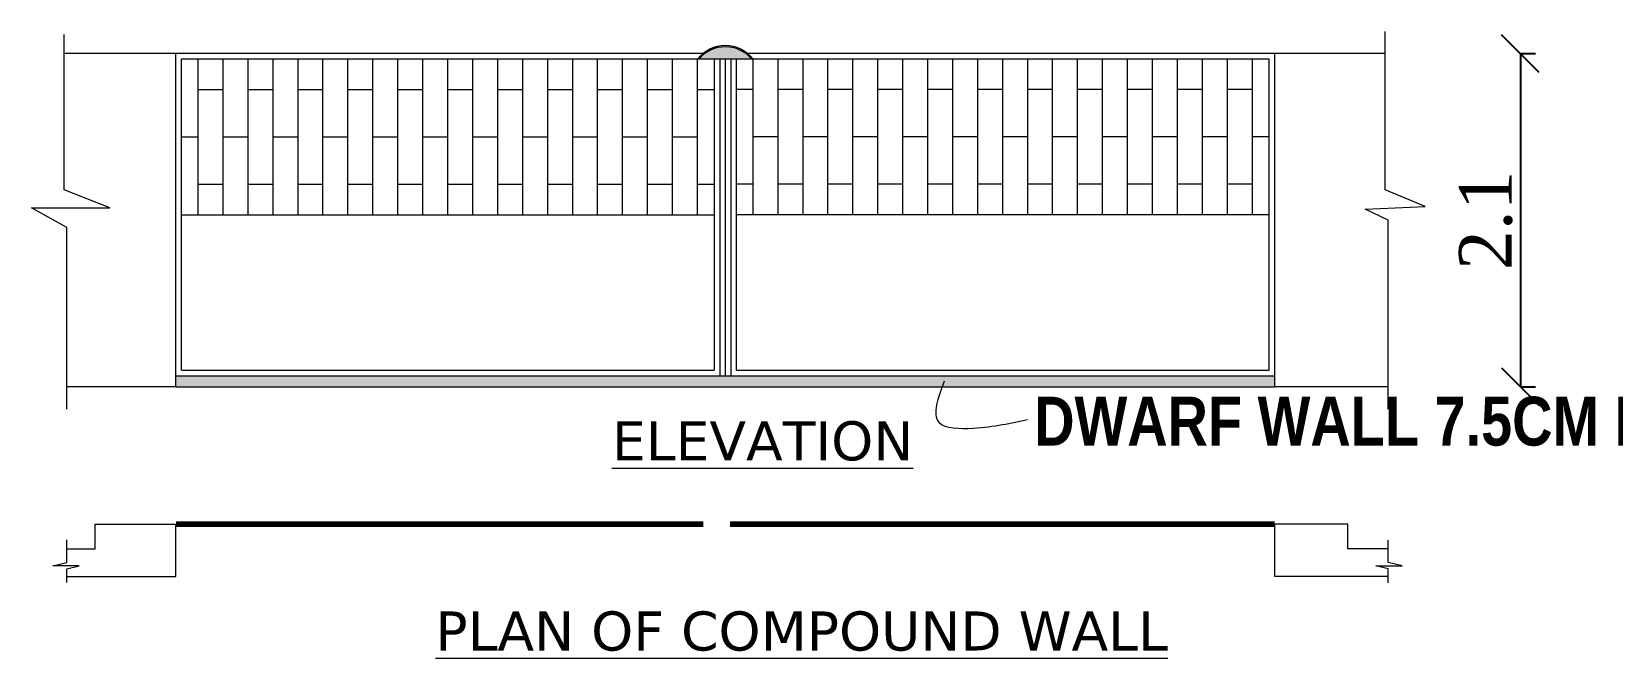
# Model space of a CAD drawing. Header units: metres. Extents: x 5889 to 11933, y -515 to -404.
# Drawn here: x 5929.91 to 5940.41, y -435.61 to -431.45 of the extents above; entities that cross this region are included whole.
import ezdxf

# ---------------------------------------------------------------- set-up
doc = ezdxf.new("R2010")
doc.units = ezdxf.units.M
doc.header["$MEASUREMENT"] = 0
doc.header["$PDMODE"] = 34
doc.linetypes.add('DOT2', pattern=[0.125, 0, -0.125])
doc.layers.get('0').update_dxf_attribs({"lineweight": 18})
doc.layers.get('Defpoints').update_dxf_attribs({"lineweight": 18})
doc.styles.add('R1', font='swisscb.ttf')
doc.styles.add('ROMANS', font='verdana.ttf', dxfattribs={"width": 0.8})
doc.styles.add('style1', font='times.ttf')
doc.dimstyles.new('main dim', dxfattribs={"dimtxt": 0.15, "dimasz": 0.12, "dimexe": 0.1, "dimexo": 0.1, "dimgap": 0.05, "dimtad": 1, "dimzin": 3, "dimdsep": 46, "dimtxsty": 'style1', "dimblk": 'OBLIQUE', "dimcen": 0.125, "dimclrd": 8, "dimclre": 8, "dimclrt": 7, "dimadec": 0, "dimazin": 0, "dimtfac": 0.8, "dimtix": 1, "dimtofl": 0, "dimtmove": 2, "dimatfit": 0, "dimfxl": 0, "dimtolj": 1, "dimtzin": 0, "dimarcsym": 0})

# ---------------------------------------------------------------- blocks, each defined once
blk = doc.blocks.new('_Oblique')
at = {"color": 0, "linetype": 'ByBlock', "lineweight": -2}
blk.add_line((-0.5, -0.5), (0.5, 0.5), dxfattribs=at)
blk = doc.blocks.new('*D189')
at = {"color": 8, "linetype": 'DOT2', "lineweight": -2}
for p, q in [((5939.798, -431.594), (5939.898, -431.594)), ((5939.798, -433.805), (5939.898, -433.805))]:
    blk.add_line(p, q, dxfattribs=at)
at = {"color": 8, "lineweight": -2}
blk.add_line((5939.798, -431.594), (5939.798, -433.805), dxfattribs=at)
at = {"layer": 'Defpoints', "color": 0, "lineweight": -2}
for p in [(5939.798, -431.594), (5939.798, -433.805), (5939.798, -433.805)]:
    blk.add_point(p, dxfattribs=at)
at = {"color": 8, "lineweight": -2, "xscale": 0.25, "yscale": 0.25, "zscale": 0.25}
for p, rotation in [((5939.798, -431.594), 90), ((5939.798, -433.805), 270)]:
    blk.add_blockref('_Oblique', p, dxfattribs=dict(at, rotation=rotation))
at = {"color": 7, "lineweight": -2, "insert": (5939.569, -432.7), "char_height": 0.35, "attachment_point": 5, "rotation": 90, "style": 'style1'}
blk.add_mtext('\\A1;2.1', dxfattribs=at)

msp = doc.modelspace()

# ---------------------------------------------------------------- hatches: boundary and pattern name
h = msp.add_hatch(color=256)
h.paths.add_polyline_path([(5934.694, -431.631, 0.46261), (5934.34, -431.631)], flags=16)
h.paths.add_polyline_path([(5934.694, -431.631), (5934.701, -431.631, 0.493988), (5934.332, -431.631), (5934.34, -431.631, -0.46261)])
msp.add_hatch(color=256).paths.add_polyline_path([(5930.868, -433.732), (5930.868, -433.805), (5938.166, -433.805), (5938.166, -433.732)])

# ---------------------------------------------------------------- linework, layer by layer
for p, q in [((5930.868, -431.594), (5930.125, -431.594)), ((5934.368, -431.594), (5930.868, -431.594)), ((5930.868, -433.805), (5930.868, -431.594)), ((5934.701, -431.631), (5930.904, -431.631)), ((5930.904, -433.695), (5930.904, -431.631)), ((5931.015, -432.663), (5931.015, -431.631)), ((5931.181, -432.663), (5931.181, -431.631)), ((5931.347, -432.663), (5931.347, -431.631)), ((5931.513, -432.663), (5931.513, -431.631)), ((5931.679, -432.663), (5931.679, -431.631)), ((5931.844, -432.663), (5931.844, -431.631)), ((5932.01, -432.663), (5932.01, -431.631)), ((5932.176, -432.663), (5932.176, -431.631)), ((5932.342, -432.663), (5932.342, -431.631)), ((5932.508, -432.663), (5932.508, -431.631)), ((5932.674, -432.663), (5932.674, -431.631)), ((5932.84, -432.663), (5932.84, -431.631)), ((5933.005, -432.663), (5933.005, -431.631)), ((5933.171, -432.663), (5933.171, -431.631)), ((5933.337, -432.663), (5933.337, -431.631)), ((5933.503, -432.663), (5933.503, -431.631)), ((5933.669, -432.663), (5933.669, -431.631)), ((5933.835, -432.663), (5933.835, -431.631)), ((5934.001, -432.663), (5934.001, -431.631)), ((5934.167, -432.663), (5934.167, -431.631)), ((5934.332, -432.663), (5934.332, -431.631)), ((5934.443, -431.631), (5934.443, -433.695)), ((5934.48, -431.631), (5934.48, -433.732)), ((5934.517, -431.631), (5934.517, -433.732)), ((5934.554, -431.631), (5934.554, -433.732)), ((5934.59, -431.631), (5934.59, -433.695)), ((5938.166, -431.594), (5934.666, -431.594)), ((5938.129, -431.631), (5934.701, -431.631)), ((5934.701, -432.663), (5934.701, -431.631)), ((5934.867, -432.663), (5934.867, -431.631)), ((5935.033, -432.663), (5935.033, -431.631)), ((5935.199, -432.663), (5935.199, -431.631)), ((5935.365, -432.663), (5935.365, -431.631)), ((5935.53, -432.663), (5935.53, -431.631)), ((5935.696, -432.663), (5935.696, -431.631)), ((5935.862, -432.663), (5935.862, -431.631)), ((5936.028, -432.663), (5936.028, -431.631)), ((5936.194, -432.663), (5936.194, -431.631)), ((5936.36, -432.663), (5936.36, -431.631)), ((5936.526, -432.663), (5936.526, -431.631)), ((5936.691, -432.663), (5936.691, -431.631)), ((5936.857, -432.663), (5936.857, -431.631)), ((5937.023, -432.663), (5937.023, -431.631)), ((5937.189, -432.663), (5937.189, -431.631)), ((5937.355, -432.663), (5937.355, -431.631)), ((5937.521, -432.663), (5937.521, -431.631)), ((5937.687, -432.663), (5937.687, -431.631)), ((5937.853, -432.663), (5937.853, -431.631)), ((5938.018, -432.663), (5938.018, -431.631)), ((5938.129, -433.695), (5938.129, -431.631)), ((5938.9, -431.594), (5938.166, -431.594)), ((5938.166, -433.805), (5938.166, -431.594)), ((5931.015, -431.833), (5931.181, -431.833)), ((5931.347, -431.833), (5931.513, -431.833)), ((5931.679, -431.833), (5931.844, -431.833)), ((5932.01, -431.833), (5932.176, -431.833)), ((5932.342, -431.833), (5932.508, -431.833)), ((5932.674, -431.833), (5932.84, -431.833)), ((5933.005, -431.833), (5933.171, -431.833)), ((5933.337, -431.833), (5933.503, -431.833)), ((5933.669, -431.833), (5933.835, -431.833)), ((5934.001, -431.833), (5934.167, -431.833)), ((5934.332, -431.833), (5934.443, -431.833)), ((5934.701, -431.833), (5934.59, -431.833)), ((5935.033, -431.833), (5934.867, -431.833)), ((5935.365, -431.833), (5935.199, -431.833)), ((5935.696, -431.833), (5935.53, -431.833)), ((5936.028, -431.833), (5935.862, -431.833)), ((5936.36, -431.833), (5936.194, -431.833)), ((5936.691, -431.833), (5936.526, -431.833)), ((5937.023, -431.833), (5936.857, -431.833)), ((5937.355, -431.833), (5937.189, -431.833)), ((5937.687, -431.833), (5937.521, -431.833)), ((5938.018, -431.833), (5937.853, -431.833)), ((5930.904, -432.147), (5931.015, -432.147)), ((5931.181, -432.147), (5931.347, -432.147)), ((5931.513, -432.147), (5931.679, -432.147)), ((5931.844, -432.147), (5932.01, -432.147)), ((5932.176, -432.147), (5932.342, -432.147)), ((5932.508, -432.147), (5932.674, -432.147)), ((5932.84, -432.147), (5933.005, -432.147)), ((5933.171, -432.147), (5933.337, -432.147)), ((5933.503, -432.147), (5933.669, -432.147)), ((5933.835, -432.147), (5934.001, -432.147)), ((5934.167, -432.147), (5934.332, -432.147)), ((5934.867, -432.147), (5934.701, -432.147)), ((5935.199, -432.147), (5935.033, -432.147)), ((5935.53, -432.147), (5935.365, -432.147)), ((5935.862, -432.147), (5935.696, -432.147)), ((5936.194, -432.147), (5936.028, -432.147)), ((5936.526, -432.147), (5936.36, -432.147)), ((5936.857, -432.147), (5936.691, -432.147)), ((5937.189, -432.147), (5937.023, -432.147)), ((5937.521, -432.147), (5937.355, -432.147)), ((5937.853, -432.147), (5937.687, -432.147)), ((5938.129, -432.147), (5938.018, -432.147)), ((5931.015, -432.46), (5931.181, -432.46)), ((5931.347, -432.46), (5931.513, -432.46)), ((5931.679, -432.46), (5931.844, -432.46)), ((5932.01, -432.46), (5932.176, -432.46)), ((5932.342, -432.46), (5932.508, -432.46)), ((5932.674, -432.46), (5932.84, -432.46)), ((5933.005, -432.46), (5933.171, -432.46)), ((5933.337, -432.46), (5933.503, -432.46)), ((5933.669, -432.46), (5933.835, -432.46)), ((5934.001, -432.46), (5934.167, -432.46)), ((5934.332, -432.46), (5934.443, -432.46)), ((5934.701, -432.46), (5934.59, -432.46)), ((5935.033, -432.46), (5934.867, -432.46)), ((5935.365, -432.46), (5935.199, -432.46)), ((5935.696, -432.46), (5935.53, -432.46)), ((5936.028, -432.46), (5935.862, -432.46)), ((5936.36, -432.46), (5936.194, -432.46)), ((5936.691, -432.46), (5936.526, -432.46)), ((5937.023, -432.46), (5936.857, -432.46)), ((5937.355, -432.46), (5937.189, -432.46)), ((5937.687, -432.46), (5937.521, -432.46)), ((5938.018, -432.46), (5937.853, -432.46)), ((5930.904, -432.663), (5934.443, -432.663)), ((5938.129, -432.663), (5934.59, -432.663)), ((5930.868, -433.732), (5938.166, -433.732)), ((5930.904, -433.695), (5934.443, -433.695)), ((5934.59, -433.695), (5938.129, -433.695)), ((5930.868, -433.805), (5930.143, -433.805)), ((5930.868, -433.805), (5938.166, -433.805)), ((5938.919, -433.805), (5938.166, -433.805)), ((5930.331, -434.717), (5930.868, -434.717)), ((5930.331, -434.881), (5930.331, -434.717)), ((5930.868, -435.063), (5930.868, -434.717)), ((5938.166, -435.063), (5938.166, -434.717)), ((5938.652, -434.717), (5938.166, -434.717)), ((5938.166, -434.805), (5938.166, -434.805)), ((5938.652, -434.881), (5938.652, -434.717)), ((5930.143, -434.881), (5930.331, -434.881)), ((5938.919, -434.881), (5938.652, -434.881)), ((5930.143, -435.063), (5930.868, -435.063)), ((5938.919, -435.063), (5938.166, -435.063))]:
    msp.add_line(p, q)
for points in [[(5938.919, -433.954), (5938.919, -432.699), (5938.768, -432.627), (5939.165, -432.609), (5938.9, -432.498), (5938.9, -431.448)], [(5930.143, -433.954), (5930.143, -432.747), (5929.909, -432.618), (5930.429, -432.618), (5930.125, -432.498), (5930.125, -431.468)], [(5930.143, -435.104), (5930.143, -435.012), (5930.224, -434.993), (5930.049, -434.993), (5930.143, -434.971), (5930.143, -434.821)], [(5938.919, -435.105), (5938.919, -435.013), (5938.838, -434.994), (5939.013, -434.994), (5938.919, -434.972), (5938.919, -434.822)]]:
    msp.add_lwpolyline(points)
at = {"const_width": 0.0369}
for points in [[(5934.37, -434.717), (5930.868, -434.717)], [(5934.549, -434.717), (5938.166, -434.717)]]:
    msp.add_lwpolyline(points, dxfattribs=at)
for centre, start, end in [((5934.517, -431.772), 37.4224, 142.5776), ((5934.517, -431.781), 40.3486, 139.6514), ((5934.517, -431.781), 37.4224, 37.4564)]:
    msp.add_arc(centre, 0.232, start, end)
msp.add_spline([(5935.971, -433.767), (5935.935, -434.04), (5936.165, -434.079), (5936.525, -434.021)], degree=3)

# ---------------------------------------------------------------- texts
at = {"style": 'R1'}
msp.add_text('DWARF WALL 7.5CM HIGHT', height=0.324, dxfattribs=at).set_placement((5936.569, -434.195))
at = {"color": 0, "linetype": 'Continuous', "style": 'ROMANS'}
for s, p in [('%%UELEVATION', (5933.764, -434.293)), ('%%UPLAN OF COMPOUND WALL', (5932.591, -435.555))]:
    msp.add_text(s, height=0.2592, dxfattribs=at).set_placement(p)

# ---------------------------------------------------------------- dimensions: what is measured, and where the dimension line sits
at = {"lineweight": -2}
dim = msp.add_aligned_dim(p1=(5939.798, -431.594), p2=(5939.798, -433.805), distance=0, text='2.1', dimstyle='main dim', override={"dimtxt": 0.35, "dimasz": 0.25, "dimpost": '\\X'}, dxfattribs=at)
dim.commit()
dim.dimension.update_dxf_attribs({"geometry": '*D189', "text_midpoint": (5939.569, -432.7)})

doc.saveas('drawing.dxf')
